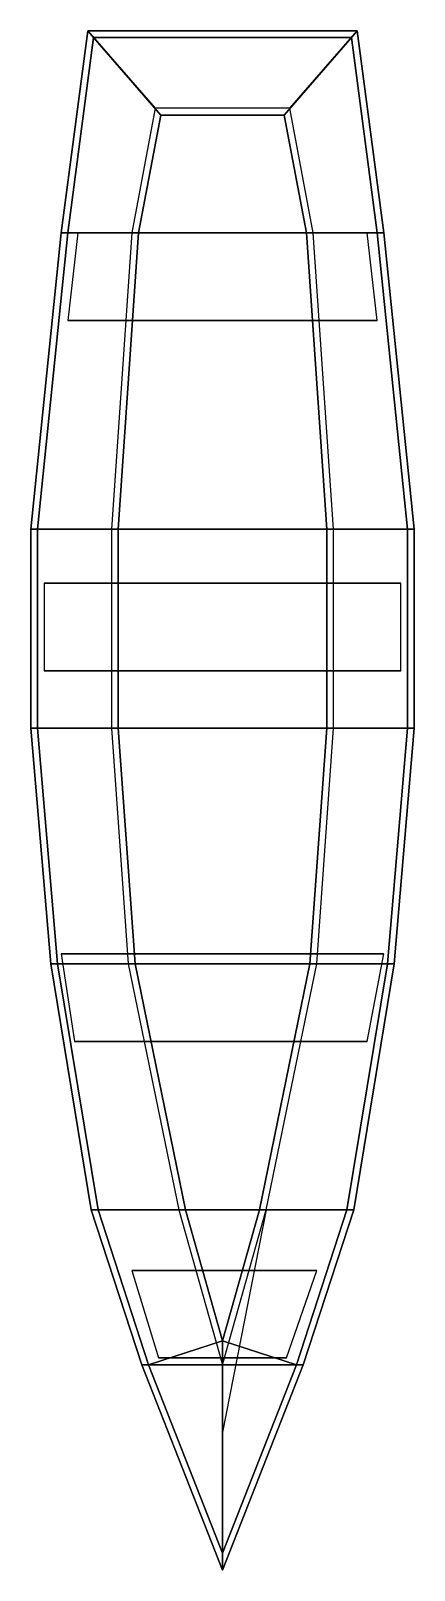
# Model space of a CAD drawing. Extents: x -1.52 to -0.38, y 1.36 to 5.93.
import ezdxf

# ---------------------------------------------------------------- set-up
doc = ezdxf.new("R2010")
doc.units = 0
doc.layers.add('LIFEBUOYS', color=1, linetype='CONTINUOUS')

msp = doc.modelspace()

# ---------------------------------------------------------------- linework, layer by layer
at = {"layer": 'LIFEBUOYS'}
for points in [[(-1.43, 5.33, 2.29), (-1.35, 5.93, 2.36), (-1.15, 5.7, 1.89), (-1.22, 5.33, 1.89)], [(-1.41, 5.33, 2.29), (-1.3338, 5.91, 2.36), (-1.35, 5.93, 2.36), (-1.43, 5.33, 2.29)], [(-1.2, 5.33, 1.91), (-1.1338, 5.68, 1.91), (-1.3338, 5.91, 2.36), (-1.41, 5.33, 2.29)], [(-1.35, 5.93, 2.36), (-0.55, 5.93, 2.36), (-0.75, 5.7, 1.89), (-1.15, 5.7, 1.89)], [(-1.3338, 5.91, 2.36), (-0.5662, 5.91, 2.36), (-0.55, 5.93, 2.36), (-1.35, 5.93, 2.36)], [(-1.1338, 5.68, 1.91), (-0.7662, 5.68, 1.91), (-0.5662, 5.91, 2.36), (-1.3338, 5.91, 2.36)], [(-0.7662, 5.68, 1.91), (-0.7, 5.33, 1.91), (-0.49, 5.33, 2.29), (-0.5662, 5.91, 2.36)], [(-0.55, 5.93, 2.36), (-0.47, 5.33, 2.29), (-0.68, 5.33, 1.89), (-0.75, 5.7, 1.89)], [(-0.5662, 5.91, 2.36), (-0.49, 5.33, 2.29), (-0.47, 5.33, 2.29), (-0.55, 5.93, 2.36)], [(-0.7, 5.33, 1.91), (-0.7662, 5.68, 1.91), (-1.1338, 5.68, 1.91), (-1.2, 5.33, 1.91)], [(-1.52, 4.45, 2.26), (-1.43, 5.33, 2.29), (-1.22, 5.33, 1.89), (-1.28, 4.45, 1.89)], [(-1.5, 4.45, 2.26), (-1.41, 5.33, 2.29), (-1.43, 5.33, 2.29), (-1.52, 4.45, 2.26)], [(-1.26, 4.45, 1.91), (-1.2, 5.33, 1.91), (-1.41, 5.33, 2.29), (-1.5, 4.45, 2.26)], [(-1.41, 5.07, 2.23), (-0.49, 5.07, 2.23), (-0.52, 5.33, 2.23), (-1.38, 5.33, 2.23)], [(-1.38, 5.33, 2.23), (-0.52, 5.33, 2.23), (-0.52, 5.33, 2.21), (-1.38, 5.33, 2.21)], [(-0.64, 4.45, 1.91), (-0.7, 5.33, 1.91), (-1.2, 5.33, 1.91), (-1.26, 4.45, 1.91)], [(-0.7, 5.33, 1.91), (-0.64, 4.45, 1.91), (-0.4, 4.45, 2.26), (-0.49, 5.33, 2.29)], [(-0.47, 5.33, 2.29), (-0.38, 4.45, 2.26), (-0.62, 4.45, 1.89), (-0.68, 5.33, 1.89)], [(-0.49, 5.33, 2.29), (-0.4, 4.45, 2.26), (-0.38, 4.45, 2.26), (-0.47, 5.33, 2.29)], [(-1.41, 5.07, 2.21), (-0.49, 5.07, 2.21), (-0.49, 5.07, 2.23), (-1.41, 5.07, 2.23)], [(-1.52, 3.86, 2.26), (-1.52, 4.45, 2.26), (-1.28, 4.45, 1.89), (-1.28, 3.86, 1.89)], [(-1.5, 3.86, 2.26), (-1.5, 4.45, 2.26), (-1.52, 4.45, 2.26), (-1.52, 3.86, 2.26)], [(-1.26, 3.86, 1.91), (-1.26, 4.45, 1.91), (-1.5, 4.45, 2.26), (-1.5, 3.86, 2.26)], [(-0.64, 3.86, 1.91), (-0.64, 4.45, 1.91), (-1.26, 4.45, 1.91), (-1.26, 3.86, 1.91)], [(-0.64, 4.45, 1.91), (-0.64, 3.86, 1.91), (-0.4, 3.86, 2.26), (-0.4, 4.45, 2.26)], [(-0.38, 4.45, 2.26), (-0.38, 3.86, 2.26), (-0.62, 3.86, 1.89), (-0.62, 4.45, 1.89)], [(-0.4, 4.45, 2.26), (-0.4, 3.86, 2.26), (-0.38, 3.86, 2.26), (-0.38, 4.45, 2.26)], [(-1.48, 4.03, 2.23), (-0.42, 4.03, 2.23), (-0.42, 4.29, 2.23), (-1.48, 4.29, 2.23)], [(-1.48, 4.29, 2.23), (-0.42, 4.29, 2.23), (-0.42, 4.29, 2.21), (-1.48, 4.29, 2.21)], [(-1.48, 4.03, 2.21), (-0.42, 4.03, 2.21), (-0.42, 4.03, 2.23), (-1.48, 4.03, 2.23)], [(-1.46, 3.16, 2.26), (-1.52, 3.86, 2.26), (-1.28, 3.86, 1.89), (-1.23, 3.16, 1.89)], [(-1.44, 3.16, 2.26), (-1.5, 3.86, 2.26), (-1.52, 3.86, 2.26), (-1.46, 3.16, 2.26)], [(-1.21, 3.16, 1.91), (-1.26, 3.86, 1.91), (-1.5, 3.86, 2.26), (-1.44, 3.16, 2.26)], [(-0.69, 3.16, 1.91), (-0.64, 3.86, 1.91), (-1.26, 3.86, 1.91), (-1.21, 3.16, 1.91)], [(-0.64, 3.86, 1.91), (-0.69, 3.16, 1.91), (-0.46, 3.16, 2.26), (-0.4, 3.86, 2.26)], [(-0.38, 3.86, 2.26), (-0.44, 3.16, 2.26), (-0.67, 3.16, 1.89), (-0.62, 3.86, 1.89)], [(-0.4, 3.86, 2.26), (-0.46, 3.16, 2.26), (-0.44, 3.16, 2.26), (-0.38, 3.86, 2.26)], [(-1.34, 2.43, 2.3), (-1.46, 3.16, 2.26), (-1.23, 3.16, 1.89), (-1.08, 2.43, 1.89)], [(-1.32, 2.43, 2.3), (-1.44, 3.16, 2.26), (-1.46, 3.16, 2.26), (-1.34, 2.43, 2.3)], [(-1.06, 2.43, 1.91), (-1.21, 3.16, 1.91), (-1.44, 3.16, 2.26), (-1.32, 2.43, 2.3)], [(-1.39, 2.93, 2.23), (-0.52, 2.93, 2.23), (-0.47, 3.19, 2.23), (-1.43, 3.19, 2.23)], [(-1.43, 3.19, 2.23), (-0.47, 3.19, 2.23), (-0.47, 3.19, 2.21), (-1.43, 3.19, 2.21)], [(-0.84, 2.43, 1.91), (-0.69, 3.16, 1.91), (-1.21, 3.16, 1.91), (-1.06, 2.43, 1.91)], [(-0.69, 3.16, 1.91), (-0.84, 2.43, 1.91), (-0.58, 2.43, 2.3), (-0.46, 3.16, 2.26)], [(-0.44, 3.16, 2.26), (-0.56, 2.43, 2.3), (-0.82, 2.43, 1.89), (-0.67, 3.16, 1.89)], [(-0.46, 3.16, 2.26), (-0.58, 2.43, 2.3), (-0.56, 2.43, 2.3), (-0.44, 3.16, 2.26)], [(-1.39, 2.93, 2.21), (-0.52, 2.93, 2.21), (-0.52, 2.93, 2.23), (-1.39, 2.93, 2.23)], [(-1.19, 1.97, 2.33), (-1.34, 2.43, 2.3), (-1.08, 2.43, 1.89), (-0.95, 1.97, 1.89)], [(-1.17, 1.97, 2.33), (-1.32, 2.43, 2.3), (-1.34, 2.43, 2.3), (-1.19, 1.97, 2.33)], [(-0.95, 2.0408, 1.91), (-1.06, 2.43, 1.91), (-1.32, 2.43, 2.3), (-1.17, 1.97, 2.33)], [(-0.95, 2.0408, 1.91), (-0.84, 2.43, 1.91), (-1.06, 2.43, 1.91), (-0.95, 2.0408, 1.91)], [(-0.82, 2.43, 1.89), (-0.95, 1.77, 1.95), (-0.95, 1.97, 1.89)], [(-0.56, 2.43, 2.3), (-0.71, 1.97, 2.33), (-0.95, 1.97, 1.89), (-0.82, 2.43, 1.89)], [(-0.84, 2.43, 1.91), (-0.95, 2.0408, 1.91), (-0.73, 1.97, 2.33), (-0.58, 2.43, 2.3)], [(-0.58, 2.43, 2.3), (-0.73, 1.97, 2.33), (-0.71, 1.97, 2.33), (-0.56, 2.43, 2.3)], [(-1.14, 1.99, 2.23), (-0.76, 1.99, 2.23), (-0.67, 2.25, 2.23), (-1.22, 2.25, 2.23)], [(-1.22, 2.25, 2.23), (-0.67, 2.25, 2.23), (-0.67, 2.25, 2.21), (-1.22, 2.25, 2.21)], [(-0.95, 2.0408, 1.91), (-0.95, 2.0408, 1.91), (-1.17, 1.97, 2.33), (-0.95, 1.4108, 2.3575)], [(-0.95, 2.0408, 1.91), (-0.95, 2.0408, 1.91), (-0.95, 1.4108, 2.3575), (-0.73, 1.97, 2.33)], [(-0.95, 1.36, 2.36), (-1.19, 1.97, 2.33), (-0.95, 1.97, 1.89), (-0.95, 1.77, 1.95)], [(-0.95, 1.4108, 2.3575), (-1.17, 1.97, 2.33), (-1.19, 1.97, 2.33), (-0.95, 1.36, 2.36)], [(-1.14, 1.99, 2.21), (-0.76, 1.99, 2.21), (-0.76, 1.99, 2.23), (-1.14, 1.99, 2.23)], [(-0.73, 1.97, 2.33), (-0.95, 1.4108, 2.3575), (-0.95, 1.36, 2.36), (-0.71, 1.97, 2.33)], [(-0.71, 1.97, 2.33), (-0.95, 1.36, 2.36), (-0.95, 1.77, 1.95), (-0.95, 1.97, 1.89)]]:
    msp.add_3dface(points, dxfattribs=at)

doc.saveas('drawing.dxf')
